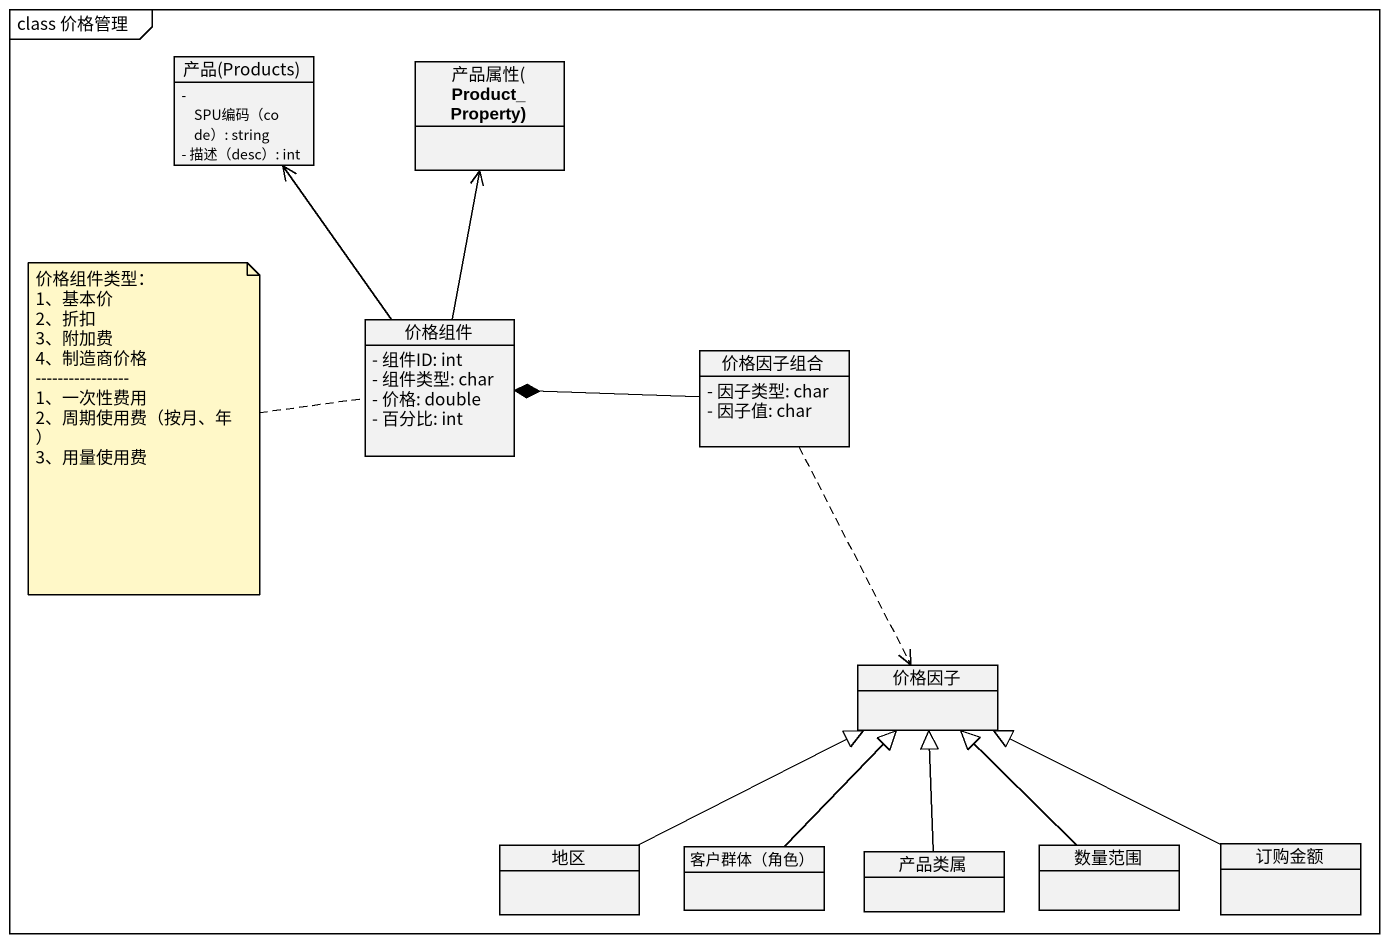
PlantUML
@startuml
mainframe class 价格管理
hide circle
hide empty members
skinparam classAttributeIconSize 0
class "产品(Products)" as 产品_Products {
  - SPU编码（code）: string
  - 描述（desc）: int
}
class "产品属性(Product_Property)" as 产品属性_Product_Property
class 价格组件 {
  - 组件ID: int
  - 组件类型: char
  - 价格: double
  - 百分比: int
}
class 价格因子组合 {
  - 因子类型: char
  - 因子值: char
}
class 价格因子
class 地区
class "客户群体（角色）" as 客户群体_角色
class 产品类属
class 数量范围
class 订购金额
价格组件 -up-> 产品_Products
价格组件 -up-> 产品属性_Product_Property
价格因子组合 -left-* 价格组件
价格因子组合 ..> 价格因子
地区 -right-|> 价格因子
客户群体_角色 -up-|> 价格因子
产品类属 -up-|> 价格因子
数量范围 -up-|> 价格因子
订购金额 -left-|> 价格因子
note left of 价格组件
  价格组件类型：
  1、基本价
  2、折扣
  3、附加费
  4、制造商价格
  ~--~--~--~--~--~--~--~---
  1、一次性费用
  2、周期使用费（按月、年）
  3、用量使用费
end note
@enduml
